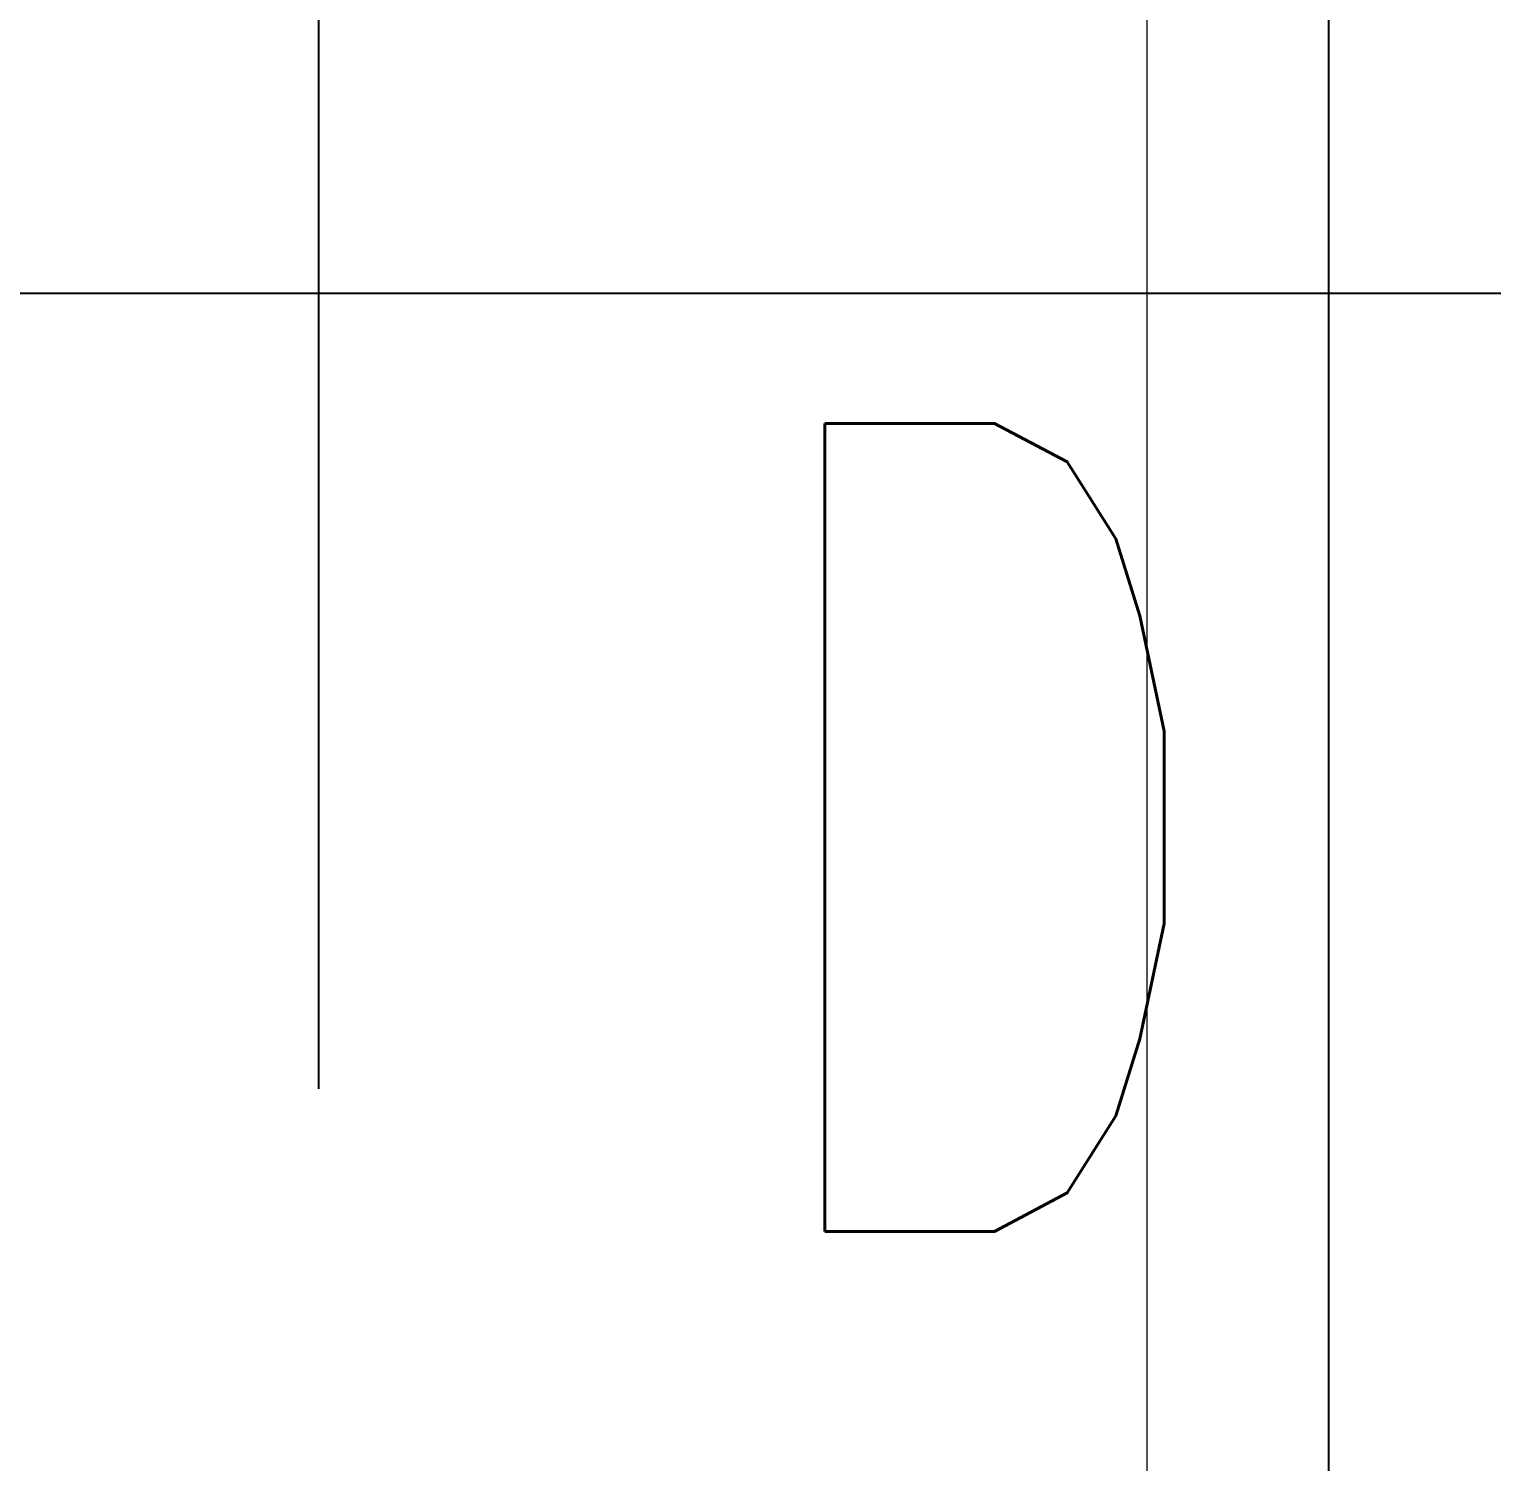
# Model space of a CAD drawing. Extents: x -560814 to 57327, y -29287 to 19916.
# Drawn here: x 40954.3 to 41316.3, y -499.2 to -144.7 of the extents above; entities that cross this region are included whole.
import ezdxf

# ---------------------------------------------------------------- set-up
doc = ezdxf.new("R2010")
doc.units = 0
doc.header["$LTSCALE"] = 0.25
doc.linetypes.add('DASHDOT', pattern=[25.4, 12.7, -6.35, 0, -6.35])
doc.layers.add('01-First Floor$0$FALSE CEILING', color=251, linetype='Continuous')
for name, color, linetype, lineweight in [('01-First Floor$0$LOADING', 253, 'Continuous', 5), ('E-LITE-CLNG-CNDT', 6, 'DASHDOT', 35), ('T-DATA-DEVC-TYPE', 2, 'Continuous', 25), ('T-DATA-DIM', 251, 'DASHDOT', 25), ('T-DATA-WALL @ 100', 33, 'Continuous', 35)]:
    doc.layers.add(name, color=color, linetype=linetype, lineweight=lineweight)
doc.styles.add('DC_SIMPLEX', font='SIMPLEX.shx', dxfattribs={"width": 0.7})
doc.dimstyles.new('DevCad-MM', dxfattribs={"dimscale": 0.01, "dimtxt": 2, "dimasz": 2, "dimexe": 1, "dimexo": 1, "dimgap": 0.6, "dimtad": 1, "dimdec": 0, "dimrnd": 10, "dimzin": 1, "dimdsep": 46, "dimtxsty": 'DC_SIMPLEX', "dimblk1": 'OBLIQUE', "dimblk2": 'OBLIQUE', "dimsah": 1, "dimcen": 3, "dimclrd": 256, "dimclre": 256, "dimclrt": 45, "dimadec": 0, "dimazin": 0, "dimtfac": 1, "dimtdec": 0, "dimtix": 1, "dimtmove": 2, "dimatfit": 2, "dimldrblk": 'OBLIQUE', "dimfxl": 1, "dimtolj": 1, "dimtzin": 0, "dimarcsym": 0})

# ---------------------------------------------------------------- blocks, each defined once
blk = doc.blocks.new('*U57')
at = {"layer": 'T-DATA-DEVC-TYPE', "style": 'DC_SIMPLEX', "width": 0.7, "flags": 8}
blk.add_attdef('DC_TYPE', (2.6822, 5.6339), '', height=2, rotation=360, dxfattribs=at)
blk = doc.blocks.new('01-First Floor$0$GF21043-P')
at = {"color": 0}
blk.add_line((0.8, 0.75), (-0.8, 0.75), dxfattribs=at)
blk = doc.blocks.new('01-First Floor')
at = {"layer": '01-First Floor$0$FALSE CEILING', "linetype": 'Continuous'}
for p, q in [((41276, -810), (41276, 2260)), ((39484.05, -210), (43434.58, -210))]:
    blk.add_line(p, q, dxfattribs=at)
at = {"layer": '01-First Floor$0$LOADING', "extrusion": (-6.18937e-17, 3.19512e-06, 1), "xscale": 1000.000000000005, "yscale": 1000.000000000005, "zscale": 1000.000000000005, "rotation": 269.9999999999996}
blk.add_blockref('01-First Floor$0$GF21043-P', (40481, -10, -0.11), dxfattribs=at)
blk = doc.blocks.new('_OBLIQUE')
at = {"color": 0, "linetype": 'ByBlock'}
blk.add_line((-0.5, -0.5), (0.5, 0.5), dxfattribs=at)
blk = doc.blocks.new('*D443')
at = {"layer": 'Defpoints', "color": 0, "linetype": 'Continuous', "transparency": 16777216}
for p in [(41025.97, 50.97), (41025.97, -506.91), (42834.58, -810)]:
    blk.add_point(p, dxfattribs=at)
at = {"layer": 'T-DATA-DIM', "linetype": 'Continuous', "lineweight": -2, "transparency": 16777216}
for p, q in [((41025.97, -406.91), (41025.97, 150.97)), ((42834.58, -710), (42834.58, 150.97)), ((42834.58, 50.97), (41025.97, 50.97))]:
    blk.add_line(p, q, dxfattribs=at)
at = {"layer": 'T-DATA-DIM', "linetype": 'Continuous', "lineweight": -2, "transparency": 16777216, "xscale": 200, "yscale": 200, "zscale": 200, "rotation": 180}
blk.add_blockref('_OBLIQUE', (41025.97, 50.97), dxfattribs=at)
at = {"layer": 'T-DATA-DIM', "linetype": 'Continuous', "lineweight": -2, "transparency": 16777216, "xscale": 200, "yscale": 200, "zscale": 200}
blk.add_blockref('_OBLIQUE', (42834.58, 50.97), dxfattribs=at)
at = {"layer": 'T-DATA-DIM', "color": 45, "linetype": 'Continuous', "transparency": 16777216, "insert": (41930.28, 210.97), "char_height": 200, "attachment_point": 5, "style": 'DC_SIMPLEX'}
blk.add_mtext('\\A1;1810', dxfattribs=at)

msp = doc.modelspace()

# ---------------------------------------------------------------- block references
at = {"layer": 'E-LITE-CLNG-CNDT'}
msp.add_blockref('01-First Floor', (0, 0), dxfattribs=at)
at = {"layer": 'T-DATA-WALL @ 100'}
ref = msp.add_blockref('*U57', (41026, -810), dxfattribs=dict(at, xscale=-100, yscale=100, zscale=100))
ref.add_attrib('DC_TYPE', 'D', (41127.26, -442.21, 0), dxfattribs={"layer": 'T-DATA-DEVC-TYPE', "height": 200, "style": 'DC_SIMPLEX', "width": 0.7, "flags": 8})

# ---------------------------------------------------------------- dimensions: what is measured, and where the dimension line sits
at = {"layer": 'T-DATA-DIM', "linetype": 'Continuous'}
dim = msp.add_linear_dim(base=(41025.97, 50.97), p1=(42834.58, -810), p2=(41025.97, -506.91), dimstyle='DevCad-MM', dxfattribs=at)
dim.commit()
dim.dimension.update_dxf_attribs({"geometry": '*D443', "text_midpoint": (41930.28, 210.97)})

doc.saveas('drawing.dxf')
